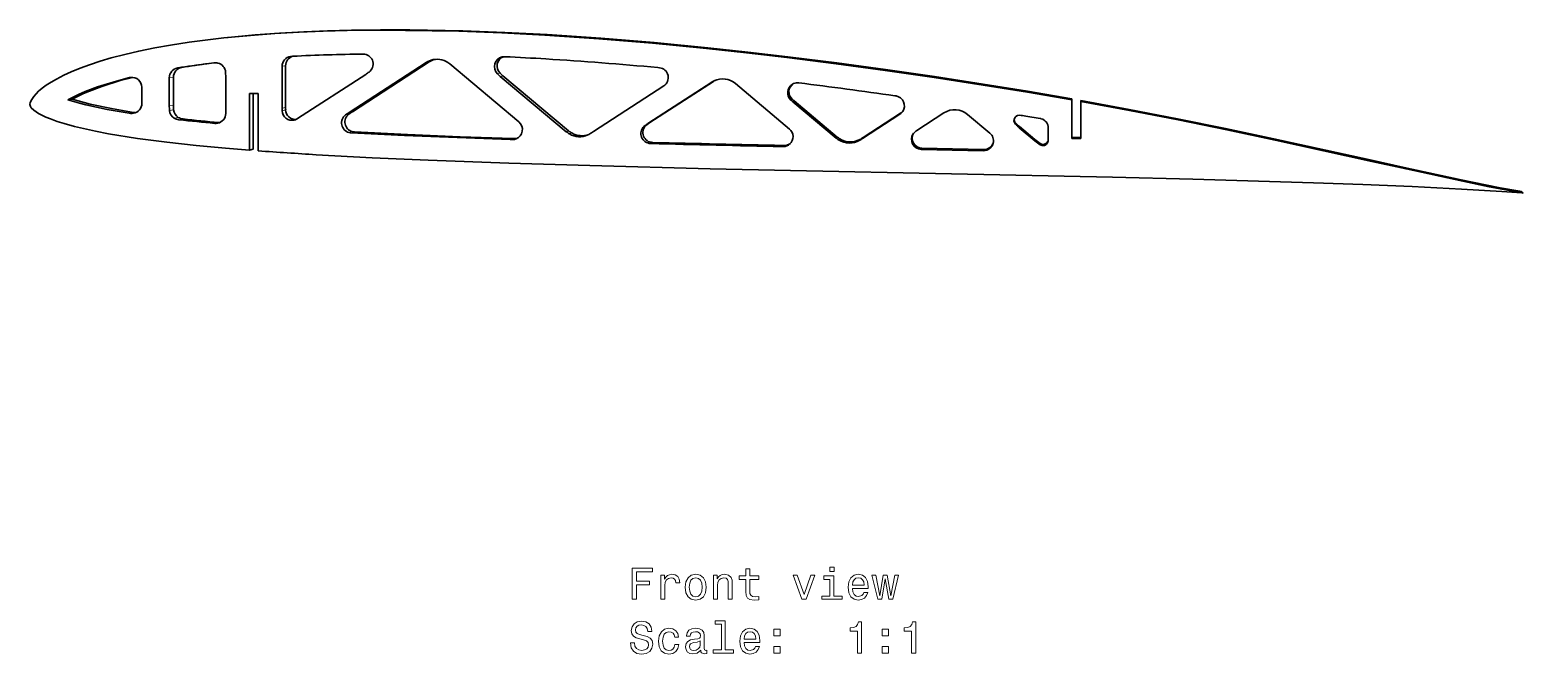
# Model space of a CAD drawing. Extents: x 126 to 294, y 88 to 158.
import ezdxf

# ---------------------------------------------------------------- set-up
doc = ezdxf.new("R2010")
doc.units = 0

msp = doc.modelspace()

# ---------------------------------------------------------------- linework, layer by layer
at = {"color": 7, "lineweight": 35, "ltscale": 0.011639}
msp.add_line((148.086212, 156.682785), (148.549164, 156.732117), dxfattribs=at)
at = {"color": 7, "lineweight": 35, "ltscale": 0.001578}
msp.add_line((155.559204, 154.607162), (155.621979, 154.613937), dxfattribs=at)
at = {"color": 7, "lineweight": 35, "ltscale": 0.004704}
msp.add_line((155.809723, 154.626343), (155.621979, 154.613937), dxfattribs=at)
at = {"color": 7, "lineweight": 13, "ltscale": 0.011523}
msp.add_line((142.898132, 153.322845), (143.35556, 153.379349), dxfattribs=at)
at = {"color": 7, "lineweight": 35, "ltscale": 0.01935}
msp.add_line((146.184021, 153.790543), (146.952362, 153.883804), dxfattribs=at)
at = {"color": 7, "lineweight": 35, "ltscale": 0.105893}
msp.add_line((148.280121, 148.21286), (148.280121, 152.448593), dxfattribs=at)
at = {"color": 7, "lineweight": 13, "ltscale": 0.010207}
msp.add_line((154.594208, 153.500885), (154.997925, 153.561874), dxfattribs=at)
at = {"color": 7, "lineweight": 35, "ltscale": 0.117446}
msp.add_line((154.594208, 148.80304), (154.594208, 153.500885), dxfattribs=at)
at = {"color": 7, "lineweight": 35, "ltscale": 0.116827}
msp.add_line((154.997925, 148.888794), (154.997925, 153.561874), dxfattribs=at)
at = {"color": 7, "lineweight": 35, "ltscale": 0.227583}
msp.add_line((156.342072, 147.639801), (163.978119, 152.595703), dxfattribs=at)
at = {"color": 7, "lineweight": 35, "ltscale": 0.257201}
msp.add_line((162.111969, 148.327713), (170.742126, 153.928101), dxfattribs=at)
at = {"color": 7, "lineweight": 35, "ltscale": 0.255833}
msp.add_line((162.491119, 148.416306), (171.072571, 153.99118), dxfattribs=at)
at = {"color": 7, "lineweight": 13, "ltscale": 0.00841}
msp.add_line((170.742126, 153.928101), (171.072571, 153.99118), dxfattribs=at)
at = {"color": 7, "lineweight": 35, "ltscale": 0.253014}
msp.add_line((181.14743, 147.259674), (173.394623, 153.76506), dxfattribs=at)
at = {"color": 7, "lineweight": 13, "ltscale": 0.007709}
msp.add_line((178.740082, 152.662964), (179.040192, 152.733887), dxfattribs=at)
at = {"color": 7, "lineweight": 13, "ltscale": 0.007691}
msp.add_line((179.064911, 152.373138), (179.36377, 152.446075), dxfattribs=at)
at = {"color": 7, "lineweight": 35, "ltscale": 0.241275}
msp.add_line((179.064911, 152.373138), (186.458008, 146.169586), dxfattribs=at)
at = {"color": 7, "lineweight": 35, "ltscale": 0.239979}
msp.add_line((179.36377, 152.446075), (186.717133, 146.275848), dxfattribs=at)
at = {"color": 7, "lineweight": 35, "ltscale": 0.005121}
msp.add_line((196.912231, 153.341141), (196.708557, 153.3629), dxfattribs=at)
at = {"color": 7, "lineweight": 13, "ltscale": 0.006718}
msp.add_line((137.492737, 152.235443), (137.75943, 152.268372), dxfattribs=at)
at = {"color": 7, "lineweight": 35, "ltscale": 0.045306}
msp.add_line((138.879181, 149.338348), (138.879181, 151.150589), dxfattribs=at)
at = {"color": 7, "lineweight": 13, "ltscale": 0.011691}
msp.add_line((141.957703, 152.219315), (142.421051, 152.28244), dxfattribs=at)
at = {"color": 7, "lineweight": 35, "ltscale": 0.078616}
msp.add_line((141.957703, 152.219315), (141.957703, 149.074661), dxfattribs=at)
at = {"color": 7, "lineweight": 35, "ltscale": 0.078149}
msp.add_line((142.421051, 152.28244), (142.421051, 149.156494), dxfattribs=at)
at = {"color": 7, "lineweight": 35, "ltscale": 0.234763}
msp.add_line((189.505798, 146.186432), (197.38327, 151.297943), dxfattribs=at)
at = {"color": 7, "lineweight": 35, "ltscale": 0.213192}
msp.add_line((195.610779, 147.085312), (202.764709, 151.726715), dxfattribs=at)
at = {"color": 7, "lineweight": 35, "ltscale": 0.212035}
msp.add_line((195.833344, 147.191818), (202.946106, 151.811646), dxfattribs=at)
at = {"color": 7, "lineweight": 13, "ltscale": 0.005007}
msp.add_line((202.764709, 151.726715), (202.946106, 151.811646), dxfattribs=at)
at = {"color": 7, "lineweight": 35, "ltscale": 0.198027}
msp.add_line((211.485107, 146.472092), (205.417206, 151.56369), dxfattribs=at)
at = {"color": 7, "lineweight": 35, "ltscale": 0.000963}
msp.add_line((126.328087, 149.224457), (126.331657, 149.262802), dxfattribs=at)
at = {"color": 7, "lineweight": 35, "ltscale": 0.012933}
msp.add_line((130.57373, 149.744034), (131.086243, 149.814514), dxfattribs=at)
at = {"color": 7, "lineweight": 13, "ltscale": 0.011763}
msp.add_line((141.957703, 149.074661), (142.421051, 149.156494), dxfattribs=at)
at = {"color": 7, "lineweight": 35, "ltscale": 0.0125}
for p, q in [((151.437164, 150.470444), (150.937164, 150.470444)), ((151.937164, 150.470444), (151.437164, 150.470444))]:
    msp.add_line(p, q, dxfattribs=at)
at = {"color": 7, "lineweight": 35, "ltscale": 0.159081}
msp.add_line((150.937164, 144.107193), (150.937164, 150.470444), dxfattribs=at)
at = {"color": 7, "lineweight": 35, "ltscale": 0.156512}
msp.add_line((151.349792, 144.209976), (151.349792, 150.470444), dxfattribs=at)
at = {"color": 7, "lineweight": 35, "ltscale": 0.160995}
msp.add_line((151.937164, 144.030655), (151.937164, 150.470444), dxfattribs=at)
at = {"color": 7, "lineweight": 13, "ltscale": 0.004391}
msp.add_line((211.630859, 149.725311), (211.777161, 149.822495), dxfattribs=at)
at = {"color": 7, "lineweight": 13, "ltscale": 0.004389}
msp.add_line((211.869293, 149.515747), (212.014557, 149.614349), dxfattribs=at)
at = {"color": 7, "lineweight": 35, "ltscale": 0.158131}
msp.add_line((211.869293, 149.515747), (216.714722, 145.449951), dxfattribs=at)
at = {"color": 7, "lineweight": 35, "ltscale": 0.157257}
msp.add_line((212.014557, 149.614349), (216.833191, 145.57103), dxfattribs=at)
at = {"color": 7, "lineweight": 35, "ltscale": 0.003743}
msp.add_line((223.432098, 150.174194), (223.284149, 150.197113), dxfattribs=at)
at = {"color": 7, "lineweight": 35, "ltscale": 0.002771}
msp.add_line((243.147919, 149.731979), (243.147919, 149.842819), dxfattribs=at)
at = {"color": 7, "lineweight": 35, "ltscale": 0.108086}
msp.add_line((243.147919, 149.731979), (243.147919, 145.408539), dxfattribs=at)
at = {"color": 7, "lineweight": 35, "ltscale": 0.00278}
msp.add_line((244.147919, 149.554153), (244.147919, 149.665359), dxfattribs=at)
at = {"color": 7, "lineweight": 35, "ltscale": 0.10364}
msp.add_line((244.147919, 149.554153), (244.147919, 145.408539), dxfattribs=at)
at = {"color": 7, "lineweight": 13, "ltscale": 0.01206}
msp.add_line((137.461792, 148.252991), (137.937134, 148.335098), dxfattribs=at)
at = {"color": 7, "lineweight": 35, "ltscale": 0.00387}
msp.add_line((137.461792, 148.252991), (137.61499, 148.230804), dxfattribs=at)
at = {"color": 7, "lineweight": 13, "ltscale": 0.01204}
msp.add_line((137.61499, 148.230804), (138.089508, 148.312988), dxfattribs=at)
at = {"color": 7, "lineweight": 35, "ltscale": 0.003849}
msp.add_line((137.937134, 148.335098), (138.089508, 148.312988), dxfattribs=at)
at = {"color": 7, "lineweight": 13, "ltscale": 0.011747}
msp.add_line((141.97879, 148.551682), (142.440948, 148.636429), dxfattribs=at)
at = {"color": 7, "lineweight": 13, "ltscale": 0.011603}
msp.add_line((142.513428, 147.693497), (142.969299, 147.780563), dxfattribs=at)
at = {"color": 7, "lineweight": 13, "ltscale": 0.011519}
msp.add_line((143.04541, 147.514709), (143.497833, 147.601868), dxfattribs=at)
at = {"color": 7, "lineweight": 13, "ltscale": 0.010318}
for p, q in [((154.594208, 148.80304), (154.997925, 148.888794)), ((154.599762, 148.518158), (155.003174, 148.605377))]:
    msp.add_line(p, q, dxfattribs=at)
at = {"color": 7, "lineweight": 13, "ltscale": 0.009788}
msp.add_line((161.712677, 148.048996), (162.093597, 148.139526), dxfattribs=at)
at = {"color": 7, "lineweight": 13, "ltscale": 0.009734}
msp.add_line((162.111969, 148.327713), (162.491119, 148.416306), dxfattribs=at)
at = {"color": 7, "lineweight": 35, "ltscale": 0.125239}
msp.add_line((223.855804, 148.136429), (219.653015, 145.410217), dxfattribs=at)
at = {"color": 7, "lineweight": 35, "ltscale": 0.124549}
msp.add_line((223.933563, 148.249054), (219.75531, 145.535751), dxfattribs=at)
at = {"color": 7, "lineweight": 13, "ltscale": 0.003422}
msp.add_line((223.855804, 148.136429), (223.933563, 148.249054), dxfattribs=at)
at = {"color": 7, "lineweight": 35, "ltscale": 0.091023}
msp.add_line((228.797607, 148.279022), (225.742798, 146.298019), dxfattribs=at)
at = {"color": 7, "lineweight": 35, "ltscale": 0.081583}
msp.add_line((233.949951, 146.018356), (231.450104, 148.115982), dxfattribs=at)
at = {"color": 7, "lineweight": 35, "ltscale": 0.040981}
msp.add_line((239.572937, 147.653732), (237.956787, 147.92778), dxfattribs=at)
at = {"color": 7, "lineweight": 13, "ltscale": 0.01097}
msp.add_line((147.058105, 147.100098), (147.487335, 147.191254), dxfattribs=at)
at = {"color": 7, "lineweight": 13, "ltscale": 0.009685}
msp.add_line((162.101227, 146.08548), (162.475433, 146.185669), dxfattribs=at)
at = {"color": 7, "lineweight": 13, "ltscale": 0.00965}
msp.add_line((162.363922, 146.044724), (162.736664, 146.144989), dxfattribs=at)
at = {"color": 7, "lineweight": 13, "ltscale": 0.007002}
msp.add_line((186.458008, 146.169586), (186.717133, 146.275848), dxfattribs=at)
at = {"color": 7, "lineweight": 13, "ltscale": 0.006979}
msp.add_line((186.808014, 145.921295), (187.06546, 146.02919), dxfattribs=at)
at = {"color": 7, "lineweight": 13, "ltscale": 0.006219}
msp.add_line((195.284821, 146.860596), (195.508911, 146.968613), dxfattribs=at)
at = {"color": 7, "lineweight": 13, "ltscale": 0.006168}
msp.add_line((195.610779, 147.085312), (195.833344, 147.191818), dxfattribs=at)
at = {"color": 7, "lineweight": 35, "ltscale": 0.002847}
msp.add_line((225.742798, 146.298019), (225.647766, 146.235245), dxfattribs=at)
at = {"color": 7, "lineweight": 13, "ltscale": 0.003133}
msp.add_line((236.81308, 147.014709), (236.839447, 147.137238), dxfattribs=at)
at = {"color": 7, "lineweight": 13, "ltscale": 0.003193}
msp.add_line((237.242828, 146.621338), (237.26825, 146.746506), dxfattribs=at)
at = {"color": 7, "lineweight": 35, "ltscale": 0.0567}
msp.add_line((237.242828, 146.621338), (238.980194, 145.163498), dxfattribs=at)
at = {"color": 7, "lineweight": 35, "ltscale": 0.056439}
msp.add_line((237.26825, 146.746506), (238.99765, 145.29538), dxfattribs=at)
at = {"color": 7, "lineweight": 35, "ltscale": 0.027299}
msp.add_line((240.490875, 145.494324), (240.490875, 146.586304), dxfattribs=at)
at = {"color": 7, "lineweight": 35, "ltscale": 0.010631}
msp.add_line((150.937164, 144.107193), (151.349792, 144.209976), dxfattribs=at)
at = {"color": 7, "lineweight": 13, "ltscale": 0.007488}
msp.add_line((180.17569, 145.292114), (180.453796, 145.403305), dxfattribs=at)
at = {"color": 7, "lineweight": 13, "ltscale": 0.007455}
msp.add_line((180.433258, 145.288025), (180.710022, 145.399094), dxfattribs=at)
at = {"color": 7, "lineweight": 13, "ltscale": 0.006199}
msp.add_line((195.744324, 144.866684), (195.96225, 144.98494), dxfattribs=at)
at = {"color": 7, "lineweight": 13, "ltscale": 0.006174}
msp.add_line((195.94809, 144.845612), (196.164886, 144.963913), dxfattribs=at)
at = {"color": 7, "lineweight": 13, "ltscale": 0.004663}
msp.add_line((210.552612, 144.50119), (210.690308, 144.627029), dxfattribs=at)
at = {"color": 7, "lineweight": 35, "ltscale": 0.005675}
msp.add_line((210.552612, 144.50119), (210.779602, 144.499893), dxfattribs=at)
at = {"color": 7, "lineweight": 35, "ltscale": 0.005644}
msp.add_line((210.690308, 144.627029), (210.916077, 144.625626), dxfattribs=at)
at = {"color": 7, "lineweight": 13, "ltscale": 0.004639}
msp.add_line((210.779602, 144.499893), (210.916077, 144.625626), dxfattribs=at)
at = {"color": 7, "lineweight": 13, "ltscale": 0.004235}
for p, q in [((216.714722, 145.449951), (216.833191, 145.57103)), ((216.989075, 145.248154), (217.106171, 145.370544))]:
    msp.add_line(p, q, dxfattribs=at)
at = {"color": 7, "lineweight": 13, "ltscale": 0.004091}
msp.add_line((219.358398, 145.224335), (219.462524, 145.350555), dxfattribs=at)
at = {"color": 7, "lineweight": 13, "ltscale": 0.004048}
msp.add_line((219.653015, 145.410217), (219.75531, 145.535751), dxfattribs=at)
at = {"color": 7, "lineweight": 13, "ltscale": 0.003844}
msp.add_line((226.248352, 144.190689), (226.32666, 144.322998), dxfattribs=at)
at = {"color": 7, "lineweight": 35, "ltscale": 0.174018}
msp.add_line((233.20755, 144.044739), (226.248352, 144.190689), dxfattribs=at)
at = {"color": 7, "lineweight": 35, "ltscale": 0.17302}
msp.add_line((233.246002, 144.180664), (226.32666, 144.322998), dxfattribs=at)
at = {"color": 7, "lineweight": 13, "ltscale": 0.003531}
msp.add_line((233.20755, 144.044739), (233.246002, 144.180664), dxfattribs=at)
at = {"color": 7, "lineweight": 13, "ltscale": 0.003326}
msp.add_line((238.980194, 145.163498), (238.99765, 145.29538), dxfattribs=at)
at = {"color": 7, "lineweight": 13, "ltscale": 0.003316}
msp.add_line((239.584595, 144.710922), (239.598267, 144.842865), dxfattribs=at)
at = {"color": 7, "lineweight": 35, "ltscale": 0.000371}
msp.add_line((240.482208, 145.15715), (240.483093, 145.171951), dxfattribs=at)
at = {"color": 7, "lineweight": 35, "ltscale": 0.025}
for p, q in [((243.147919, 145.53862), (244.147919, 145.53862)), ((243.147919, 145.408539), (244.147919, 145.408539))]:
    msp.add_line(p, q, dxfattribs=at)
at = {"color": 7, "lineweight": 35, "ltscale": 0.003742}
msp.add_line((293.50116, 139.475204), (293.353424, 139.499329), dxfattribs=at)
at = {"color": 7, "lineweight": 35, "ltscale": 0.007049}
msp.add_line((293.721924, 139.299805), (293.50116, 139.475204), dxfattribs=at)
at = {"color": 7, "lineweight": 35, "ltscale": 0.003759}
msp.add_line((293.721924, 139.299805), (293.573547, 139.324097), dxfattribs=at)
at = {"color": 7, "lineweight": 35, "ltscale": 0.003468}
msp.add_line((293.583588, 139.310333), (293.721924, 139.299805), dxfattribs=at)
at = {"color": 7, "lineweight": 35}
for points in [[(148.086212, 156.682785), (151.075836, 156.964127), (153.798309, 157.164368), (156.523621, 157.317612), (159.211731, 157.426651), (161.901245, 157.497757), (165.17511, 157.5383), (168.449097, 157.533859), (174.412231, 157.424652), (179.2341, 157.248001), (184.052643, 156.997086)], [(148.549164, 156.732117), (151.597717, 157.018372), (154.321594, 157.21756), (157.048309, 157.36969), (159.709747, 157.476685), (162.372589, 157.546494), (165.646515, 157.586517), (168.920532, 157.581573), (174.856964, 157.472107), (179.588104, 157.298859), (184.31604, 157.053848)], [(126.331657, 149.262802), (126.36042, 149.398392), (126.464302, 149.65535), (126.758324, 150.114578), (127.02285, 150.425934), (127.313728, 150.713928), (127.721916, 151.057632), (128.152924, 151.371323), (128.717743, 151.735229), (129.298523, 152.072754), (130.120941, 152.50354), (130.962463, 152.895081), (131.971191, 153.309204), (132.996307, 153.682373), (134.205566, 154.077042), (135.42514, 154.435852), (136.975128, 154.842987), (138.537048, 155.203674), (140.319366, 155.563873), (142.110352, 155.880661), (144.173523, 156.198456), (148.086212, 156.682785)], [(243.147919, 149.731979), (238.172668, 150.588684), (233.18869, 151.401184), (227.699921, 152.245865), (222.203918, 153.042374), (216.701355, 153.791901), (211.1922, 154.491364), (206.679962, 155.020752), (202.162994, 155.507904), (196.133362, 156.088928), (190.096375, 156.588135), (184.052643, 156.997086)], [(243.147919, 149.842819), (238.173096, 150.697479), (233.189606, 151.507736), (227.725006, 152.346268), (222.253265, 153.136856), (216.774994, 153.880661), (211.290161, 154.574554), (206.805389, 155.098709), (202.315918, 155.580933), (196.323029, 156.155914), (190.322876, 156.649658), (184.31604, 157.053848)], [(130.57373, 149.744034), (131.848633, 150.384262), (132.511078, 150.668411), (133.89502, 151.184875), (136.043671, 151.852173), (137.492737, 152.235443)], [(131.086243, 149.814514), (132.354492, 150.45137), (133.013489, 150.734085), (134.390198, 151.248108), (136.46875, 151.895935), (137.85022, 152.264664)], [(126.328087, 149.224457), (126.387306, 148.98465), (126.483269, 148.850601), (126.781334, 148.568512), (127.290627, 148.227432), (128.115112, 147.815445), (128.628571, 147.602707), (129.399536, 147.324127), (130.177368, 147.079834), (131.33493, 146.763245), (133.686981, 146.227997), (135.139862, 145.948944), (138.401276, 145.426559), (141.678589, 144.997757), (144.966492, 144.635956), (148.256866, 144.32785), (150.937164, 144.107193)], [(130.57373, 149.744034), (131.90564, 149.364761), (132.587708, 149.194916), (134.999969, 148.67865), (137.461792, 148.252991)], [(131.086243, 149.814514), (132.411194, 149.438217), (133.089539, 149.269669), (135.488556, 148.757446), (137.937134, 148.335098)], [(293.353424, 139.499329), (291.150818, 139.891846), (289.68689, 140.177643), (286.765167, 140.779785), (280.399597, 142.159485), (276.583893, 143.00354), (265.783813, 145.37233), (260.37558, 146.519028), (254.958649, 147.623734), (249.558441, 148.671814), (244.147919, 149.665359)], [(293.573547, 139.324097), (291.366577, 139.71814), (289.89975, 140.00499), (286.97229, 140.609283), (280.596283, 141.993423), (276.774353, 142.840271), (265.926636, 145.223907), (260.494598, 146.378006), (255.053802, 147.490036), (249.606079, 148.549728), (244.147919, 149.554153)], [(180.17569, 145.292114), (174.239563, 145.507034), (168.31543, 145.754059), (162.363922, 146.044724)], [(180.453796, 145.403305), (174.549286, 145.614807), (168.656799, 145.8582), (162.736664, 146.144989)], [(239.584595, 144.710922), (239.807526, 144.622894), (240.049591, 144.635025), (240.268036, 144.746628), (240.421936, 144.938293), (240.482208, 145.15715)], [(239.598267, 144.842865), (239.819977, 144.754028), (240.061127, 144.765289), (240.278748, 144.876007), (240.431946, 145.066803), (240.48584, 145.23468)], [(293.583588, 139.310333), (291.329987, 139.46347), (286.820313, 139.730621), (281.283112, 140.012115), (275.743988, 140.251343), (270.203522, 140.458069), (256.68576, 140.864685), (247.672577, 141.085098), (229.644806, 141.466614), (211.602722, 141.830353), (202.602997, 142.027161), (189.083527, 142.368042), (180.033508, 142.64389), (170.985321, 142.978516), (164.703766, 143.259781), (158.425262, 143.597488)]]:
    msp.add_lwpolyline(points, dxfattribs=at)
at = {"color": 7, "lineweight": 13}
for points in [[(193.863785, 93.755386), (194.332809, 93.755386), (194.332809, 95.364174), (195.805435, 95.364174), (195.805435, 95.782761), (194.332809, 95.782761), (194.332809, 96.831757), (196.143326, 96.831757), (196.143326, 97.255386), (193.863785, 97.255386)], [(206.592896, 95.994583), (206.592896, 94.637955), (206.623154, 94.199188), (206.764359, 93.896599), (207.046783, 93.720085), (207.525894, 93.659569), (208.050385, 93.684784), (208.050385, 94.068069), (207.667099, 94.037804), (207.319122, 94.078156), (207.132523, 94.204231), (207.051834, 94.416046), (207.036697, 94.7136), (207.036697, 95.994583), (208.050385, 95.994583), (208.050385, 96.372818), (207.036697, 96.372818), (207.036697, 97.164612), (206.592896, 97.164612), (206.592896, 96.372818), (205.826324, 96.372818), (205.826324, 95.994583)], [(216.477631, 97.376427), (216.008606, 97.376427), (216.008606, 96.872101), (216.477631, 96.872101)], [(197.056152, 93.755386), (197.499954, 93.755386), (197.499954, 95.303658), (197.545349, 95.676857), (197.681519, 95.944145), (197.903412, 96.10553), (198.200958, 96.161003), (198.422867, 96.125702), (198.589294, 96.024841), (198.690155, 95.853371), (198.725464, 95.621384), (199.174301, 95.621384), (199.113785, 96.029884), (198.947357, 96.322388), (198.669983, 96.498901), (198.291748, 96.559418), (198.034531, 96.519073), (197.812637, 96.418213), (197.615952, 96.246742), (197.45961, 96.014755), (197.45961, 96.4636), (197.056152, 96.4636)], [(199.794617, 95.106972), (199.87532, 94.491699), (200.1073, 94.037804), (200.475464, 93.755386), (200.969696, 93.659569), (201.458893, 93.755386), (201.827042, 94.032761), (202.059036, 94.486656), (202.144775, 95.106972), (202.059036, 95.722244), (201.827042, 96.181175), (201.458893, 96.458557), (200.969696, 96.559418), (200.475464, 96.458557), (200.1073, 96.176132), (199.87532, 95.722244)], [(200.24852, 95.112015), (200.2939, 95.565903), (200.43512, 95.893715), (200.662064, 96.095444), (200.969696, 96.166046), (201.272293, 96.095444), (201.499237, 95.898758), (201.640442, 95.565903), (201.690872, 95.112015), (201.640442, 94.653084), (201.499237, 94.320229), (201.272293, 94.1185), (200.969696, 94.05294), (200.662064, 94.1185), (200.43512, 94.320229), (200.2939, 94.653084)], [(202.961777, 93.755386), (203.405579, 93.755386), (203.405579, 95.318787), (203.450958, 95.676857), (203.597214, 95.939102), (203.824158, 96.100487), (204.126755, 96.161003), (204.368835, 96.110573), (204.520126, 95.974403), (204.595779, 95.747459), (204.620987, 95.44487), (204.620987, 93.755386), (205.064804, 93.755386), (205.064804, 95.535645), (205.044617, 95.893715), (204.953842, 96.191269), (204.656296, 96.4636), (204.192322, 96.559418), (203.93512, 96.524117), (203.718262, 96.428299), (203.531662, 96.266914), (203.385406, 96.050056), (203.385406, 96.4636), (202.961777, 96.4636)], [(212.881805, 93.755386), (213.350815, 93.755386), (214.339294, 96.4636), (213.880356, 96.4636), (213.118835, 94.279884), (212.342178, 96.4636), (211.878204, 96.4636)], [(216.462494, 94.128586), (216.462494, 96.372818), (215.322723, 96.372818), (215.322723, 95.994583), (216.018692, 95.994583), (216.018692, 94.128586), (215.110901, 94.128586), (215.110901, 93.755386), (217.380356, 93.755386), (217.380356, 94.128586)], [(218.530212, 94.980888), (220.305435, 94.980888), (220.310471, 95.18766), (220.229782, 95.767632), (220.007874, 96.201355), (219.654861, 96.4636), (219.185837, 96.559418), (218.726898, 96.458557), (218.373871, 96.176132), (218.146927, 95.717201), (218.066238, 95.112015), (218.141891, 94.491699), (218.368835, 94.037804), (218.716812, 93.755386), (219.1707, 93.659569), (219.564072, 93.725128), (219.886841, 93.896599), (220.123871, 94.16893), (220.26004, 94.532043), (219.821289, 94.532043), (219.730499, 94.330315), (219.59938, 94.179016), (219.226181, 94.057983), (218.938721, 94.113457), (218.721863, 94.28997), (218.580643, 94.577431), (218.530212, 94.965759)], [(218.530212, 95.354088), (218.585693, 95.702072), (218.721863, 95.959274), (218.928635, 96.115616), (219.200958, 96.171089), (219.468262, 96.115616), (219.675034, 95.959274), (219.801117, 95.702072), (219.846497, 95.354088)], [(221.818405, 93.755386), (222.221863, 96.055099), (222.62532, 93.755386), (223.04895, 93.755386), (223.714661, 96.4636), (223.28598, 96.4636), (222.837128, 94.163887), (222.438721, 96.4636), (221.999954, 96.4636), (221.601532, 94.163887), (221.152695, 96.4636), (220.729065, 96.4636), (221.394775, 93.755386)], [(194.100815, 88.863457), (193.641891, 88.863457), (193.742752, 88.328873), (193.994919, 87.935501), (194.38324, 87.698471), (194.90773, 87.61274), (195.427185, 87.693428), (195.815521, 87.915329), (196.062637, 88.263313), (196.153412, 88.722244), (196.077759, 89.135788), (195.865952, 89.403084), (195.52301, 89.579597), (195.064072, 89.710716), (194.6707, 89.806541), (194.413498, 89.917488), (194.267242, 90.078873), (194.221863, 90.331039), (194.267242, 90.557983), (194.398376, 90.729454), (194.600098, 90.845444), (194.877472, 90.885788), (195.159897, 90.835358), (195.381805, 90.699188), (195.528061, 90.472244), (195.598663, 90.164612), (196.057587, 90.164612), (196.057587, 90.174698), (195.976898, 90.648758), (195.739868, 91.001785), (195.366669, 91.223686), (194.86235, 91.299332), (194.408463, 91.223686), (194.055435, 91.011871), (193.828491, 90.684059), (193.747787, 90.260429), (193.813354, 89.882187), (194.005005, 89.624985), (194.307587, 89.453514), (194.72113, 89.322388), (195.129639, 89.206398), (195.437271, 89.095444), (195.623871, 88.934059), (195.689438, 88.671814), (195.628922, 88.404526), (195.47258, 88.202797), (195.23555, 88.076714), (194.927902, 88.036369), (194.584976, 88.091843), (194.322723, 88.253227), (194.156296, 88.515472)], [(198.614502, 89.519073), (199.053268, 89.519073), (198.962494, 89.922531), (198.745636, 90.240257), (198.40773, 90.436943), (197.968979, 90.512589), (197.484833, 90.411728), (197.116669, 90.129303), (196.884689, 89.670372), (196.803986, 89.055099), (196.879639, 88.44487), (197.106583, 87.990974), (197.464661, 87.708557), (197.953842, 87.61274), (198.387558, 87.688385), (198.725464, 87.9002), (198.957443, 88.233055), (199.058319, 88.676857), (198.634674, 88.676857), (198.559036, 88.39444), (198.417816, 88.182617), (198.216095, 88.051498), (197.968979, 88.011154), (197.661346, 88.076714), (197.439438, 88.278442), (197.303268, 88.606255), (197.257874, 89.070229), (197.303268, 89.524117), (197.444473, 89.851929), (197.671432, 90.053658), (197.968979, 90.12426), (198.231232, 90.078873), (198.427917, 89.962883), (198.559036, 89.77124)], [(201.534546, 88.061584), (201.534546, 88.046455), (201.559753, 87.874985), (201.635406, 87.753944), (201.953125, 87.658127), (202.200241, 87.698471), (202.200241, 88.041412), (202.09433, 88.026283), (201.953125, 88.091843), (201.927917, 88.293571), (201.927917, 89.695587), (201.867386, 90.053658), (201.690872, 90.305817), (201.38324, 90.457115), (200.949524, 90.512589), (200.525894, 90.452072), (200.213211, 90.280602), (200.016525, 90.013313), (199.950958, 89.660286), (199.950958, 89.630028), (200.34938, 89.630028), (200.384689, 89.841843), (200.495636, 89.993141), (200.677185, 90.083916), (200.934387, 90.119217), (201.181519, 90.094002), (201.358032, 90.018356), (201.463928, 89.88723), (201.499237, 89.705673), (201.479065, 89.493858), (201.398376, 89.387955), (201.19664, 89.337517), (200.818405, 89.297173), (200.384689, 89.206398), (200.077042, 89.045013), (199.895493, 88.792854), (199.840012, 88.419655), (199.890442, 88.0868), (200.046783, 87.839684), (200.29895, 87.683342), (200.646927, 87.627869), (201.115952, 87.733772)], [(203.84433, 90.956398), (203.84433, 88.081757), (202.931519, 88.081757), (202.931519, 87.708557), (205.195923, 87.708557), (205.195923, 88.081757), (204.288147, 88.081757), (204.288147, 91.329597), (203.148376, 91.329597), (203.148376, 90.956398)], [(206.386124, 88.934059), (208.161346, 88.934059), (208.166382, 89.140831), (208.085693, 89.720802), (207.863785, 90.154526), (207.510757, 90.416771), (207.041748, 90.512589), (206.582809, 90.411728), (206.229782, 90.129303), (206.002838, 89.670372), (205.92215, 89.065186), (205.997803, 88.44487), (206.224747, 87.990974), (206.572723, 87.708557), (207.026611, 87.61274), (207.419983, 87.678299), (207.742752, 87.84977), (207.979782, 88.122101), (208.115952, 88.485214), (207.677185, 88.485214), (207.586411, 88.283485), (207.455292, 88.132187), (207.082092, 88.011154), (206.794617, 88.066628), (206.577759, 88.243141), (206.436554, 88.530602), (206.386124, 88.91893)], [(209.729782, 89.665329), (210.425751, 89.665329), (210.425751, 90.416771), (209.729782, 90.416771)], [(219.095062, 87.708557), (219.553986, 87.708557), (219.553986, 91.233772), (219.21106, 91.233772), (219.12027, 90.92614), (218.938721, 90.71936), (218.661346, 90.598328), (218.278061, 90.557983), (218.278061, 90.199913), (219.095062, 90.199913)], [(221.873871, 89.665329), (222.569839, 89.665329), (222.569839, 90.416771), (221.873871, 90.416771)], [(225.167099, 87.708557), (225.626038, 87.708557), (225.626038, 91.233772), (225.283096, 91.233772), (225.192322, 90.92614), (225.010757, 90.71936), (224.733383, 90.598328), (224.350098, 90.557983), (224.350098, 90.199913), (225.167099, 90.199913)], [(201.4841, 88.656685), (201.423584, 88.39444), (201.262207, 88.192703), (201.020126, 88.061584), (200.72258, 88.016197), (200.53093, 88.041412), (200.394775, 88.122101), (200.309036, 88.263313), (200.283813, 88.459999), (200.303986, 88.636513), (200.384689, 88.762589), (200.707443, 88.903801), (201.115952, 88.964317), (201.4841, 89.085358)], [(206.386124, 89.307259), (206.441605, 89.655243), (206.577759, 89.912445), (206.784546, 90.068787), (207.05687, 90.12426), (207.324158, 90.068787), (207.53093, 89.912445), (207.657013, 89.655243), (207.702408, 89.307259)], [(209.729782, 87.708557), (210.425751, 87.708557), (210.425751, 88.459999), (209.729782, 88.459999)], [(221.873871, 87.708557), (222.569839, 87.708557), (222.569839, 88.459999), (221.873871, 88.459999)]]:
    msp.add_lwpolyline(points, close=True, dxfattribs=at)
at = {"color": 7, "lineweight": 35}
for centre, radius, start, end in [((155.710785, 153.500946), 1.116592, 97.802981, 180.00259), ((156.108002, 153.561859), 1.110097, 106.678539, 179.999199), ((165.60202, -35.505875), 190.384676, 90.587351, 92.948274), ((163.665314, 153.551117), 1.318271, 81.153521, 90.648652), ((163.697906, 153.754364), 1.112358, 306.777247, 81.203306), ((171.957489, 152.055634), 2.232302, 100.711214, 122.986504), ((172.281708, 152.130325), 2.21918, 105.000341, 123.014862), ((171.957947, 152.052963), 2.235018, 49.999334, 100.710429), ((179.505157, 153.467041), 1.110415, 101.971528, 226.42419), ((179.798309, 153.535828), 1.10407, 109.800031, 226.609547), ((179.507263, 153.457565), 1.120181, 95.739451, 101.97581), ((179.527283, 153.257202), 1.321546, 87.325977, 95.734616), ((164.358246, -170.791336), 325.724956, 86.511456, 87.319905), ((159.142975, -251.206192), 406.308864, 84.695111, 86.467395), ((143.07547, 152.219223), 1.117777, 99.127874, 179.995429), ((143.532166, 152.282364), 1.111112, 99.145086, 179.995565), ((157.968384, 59.184307), 95.337264, 97.100326, 99.095069), ((158.312225, 60.174595), 94.397255, 97.257639, 99.116597), ((147.110107, 152.541107), 1.351926, 77.336545, 96.701504), ((147.162323, 152.780014), 1.107348, 3.589833, 77.261672), ((141.865051, 152.447311), 6.415076, 0.011469, 3.593109), ((159.984589, 158.746277), 7.333336, 302.995535, 306.664617), ((183.696472, 157.890427), 7.203602, 226.524839, 229.987827), ((184.223083, 158.234726), 7.557881, 226.704678, 229.988032), ((196.776154, 152.23407), 1.115912, 302.965953, 82.992153), ((137.76239, 151.148743), 1.119666, 97.04664, 103.936273), ((137.761353, 151.150482), 1.117893, 0.005404, 97.004321), ((203.980865, 149.852417), 2.23429, 115.092594, 122.977529), ((204.156281, 149.948547), 2.221629, 117.664311, 123.005778), ((203.980652, 149.851746), 2.234831, 49.998832, 115.080423), ((212.385803, 150.543701), 1.113891, 121.686664, 227.310093), ((212.525482, 150.637909), 1.107154, 126.052002, 227.457106), ((212.385162, 150.544556), 1.113235, 87.946779, 121.681746), ((212.378967, 150.32692), 1.331009, 82.826043, 88.015532), ((134.536926, -466.260376), 622.812703, 81.807798, 82.804719), ((137.761749, 149.338486), 1.117501, 279.856664, 359.993012), ((148.523102, 149.07753), 6.565409, 180.025021, 184.593953), ((149.304504, 149.159454), 6.883439, 180.024666, 184.357751), ((216.338776, 154.841339), 6.952566, 227.3789, 229.995054), ((216.701263, 155.198822), 7.29052, 227.513864, 229.995136), ((223.247955, 149.072998), 1.116942, 325.747131, 80.505964), ((137.762268, 149.33786), 1.116808, 262.423303, 279.835811), ((138.236877, 149.416016), 1.11282, 262.38993, 267.347917), ((143.07605, 148.639648), 1.100799, 184.583598, 239.262446), ((143.532715, 148.719406), 1.094925, 184.346522, 239.030465), ((143.19873, 148.852371), 1.346403, 239.402205, 263.461171), ((143.648193, 148.91803), 1.32471, 239.1692, 263.483239), ((165.306946, 343.477356), 197.223175, 263.518927, 264.690891), ((165.576965, 342.675476), 196.319256, 263.542539, 264.713042), ((147.162354, 148.213043), 1.117821, 282.05466, 359.990143), ((161.898865, 148.803452), 7.30466, 180.003287, 182.238412), ((155.71347, 148.562714), 1.114823, 182.291619, 282.965664), ((162.661102, 148.889221), 7.663188, 180.003233, 182.122668), ((156.110321, 148.647293), 1.108131, 182.168116, 272.430568), ((155.712341, 148.565781), 1.118106, 282.986475, 296.161671), ((155.623535, 148.747009), 1.319939, 296.153721, 302.982517), ((162.38028, 147.161224), 1.11127, 126.942959, 255.458709), ((162.7547, 147.254807), 1.104923, 126.768092, 255.361236), ((166.059143, 142.248154), 7.248544, 122.993826, 126.843525), ((166.635345, 142.040222), 7.604535, 123.022239, 126.672538), ((223.247772, 149.075134), 1.118417, 302.933875, 325.662744), ((223.327728, 149.182922), 1.113155, 302.97263, 322.203284), ((230.013611, 146.40387), 2.234923, 50.00307, 122.963049), ((237.221344, 147.423813), 0.578027, 167.634303, 225.057892), ((237.225067, 147.428848), 0.580278, 86.710419, 168.199132), ((237.241669, 147.544495), 0.572425, 173.780339, 225.356645), ((236.838531, 141.245316), 6.775408, 80.500207, 86.447628), ((239.35614, 146.386581), 1.285561, 74.081987, 80.290875), ((239.412903, 146.586273), 1.077926, 0.001397, 74.072978), ((147.162476, 148.213348), 1.118124, 264.644173, 282.046307), ((147.590698, 148.30014), 1.113682, 264.674513, 270.730008), ((162.434204, 147.365021), 1.32216, 255.413848, 266.952101), ((162.805359, 147.445084), 1.301915, 255.319476, 266.974989), ((180.428894, 146.404388), 1.117426, 291.947185, 49.965839), ((188.160278, 148.198349), 2.648323, 230.0009, 239.294766), ((188.393158, 148.273346), 2.607492, 230.001037, 239.390047), ((187.944611, 147.835098), 2.22582, 239.293523, 294.499374), ((188.192352, 147.933914), 2.213052, 239.390238, 291.044056), ((187.946991, 147.829971), 2.220147, 294.498793, 301.020907), ((181.698547, 158.219803), 14.344148, 301.022362, 302.975434), ((195.943542, 145.962738), 1.114047, 126.266087, 259.697811), ((196.161652, 146.074371), 1.107572, 126.126915, 259.626969), ((199.46521, 141.145905), 7.08049, 122.981968, 126.186078), ((199.878784, 140.964951), 7.425593, 123.010764, 126.049557), ((210.767029, 145.616714), 1.117126, 312.824129, 49.986026), ((226.271606, 145.308014), 1.117566, 145.691473, 268.807959), ((226.349304, 145.433685), 1.110908, 149.483116, 268.830983), ((226.27121, 145.308395), 1.117019, 123.926638, 145.695598), ((233.231506, 145.162155), 1.117701, 346.527498, 49.999703), ((241.662598, 151.880356), 6.869641, 225.095062, 229.955766), ((241.91568, 152.276596), 7.223632, 225.354049, 229.956709), ((182.755402, 557.128479), 414.245945, 265.733479, 266.632878), ((180.418152, 152.452499), 7.1645, 268.060476, 270.120707), ((180.431549, 146.405045), 1.117015, 270.087294, 291.808703), ((180.70517, 152.911179), 7.512093, 268.082395, 270.03686), ((180.709564, 146.512756), 1.11366, 270.022243, 284.104789), ((195.982422, 146.173553), 1.328379, 259.674725, 268.519882), ((290.097717, 3832.438477), 3688.794681, 268.53747, 268.764382), ((196.198181, 146.271179), 1.307691, 259.605945, 268.542353), ((288.46524, 3816.633057), 3672.829322, 268.559975, 268.786628), ((210.769806, 145.612289), 1.112383, 270.503232, 312.873286), ((210.907562, 145.732178), 1.106533, 270.440415, 308.132008), ((218.427704, 147.491425), 2.66495, 230.000422, 237.327453), ((218.519196, 147.580368), 2.622992, 230.000477, 237.403732), ((218.19278, 147.124924), 2.229558, 237.325103, 301.520501), ((218.300323, 147.237915), 2.216507, 237.401697, 301.624197), ((212.098755, 157.056671), 13.881885, 301.530896, 302.968685), ((211.827942, 157.743835), 14.556102, 301.634183, 302.997874), ((233.231293, 145.162476), 1.117989, 268.782871, 346.513996), ((233.269135, 145.291763), 1.111344, 268.806832, 343.044911), ((243.433197, 150.482147), 6.93672, 230.062413, 236.302091), ((243.684082, 150.892761), 7.300288, 230.062153, 235.966907), ((233.760071, 145.495193), 6.730799, 357.247367, 359.992584)]:
    msp.add_arc(centre, radius, start, end, dxfattribs=at)

doc.saveas('drawing.dxf')
